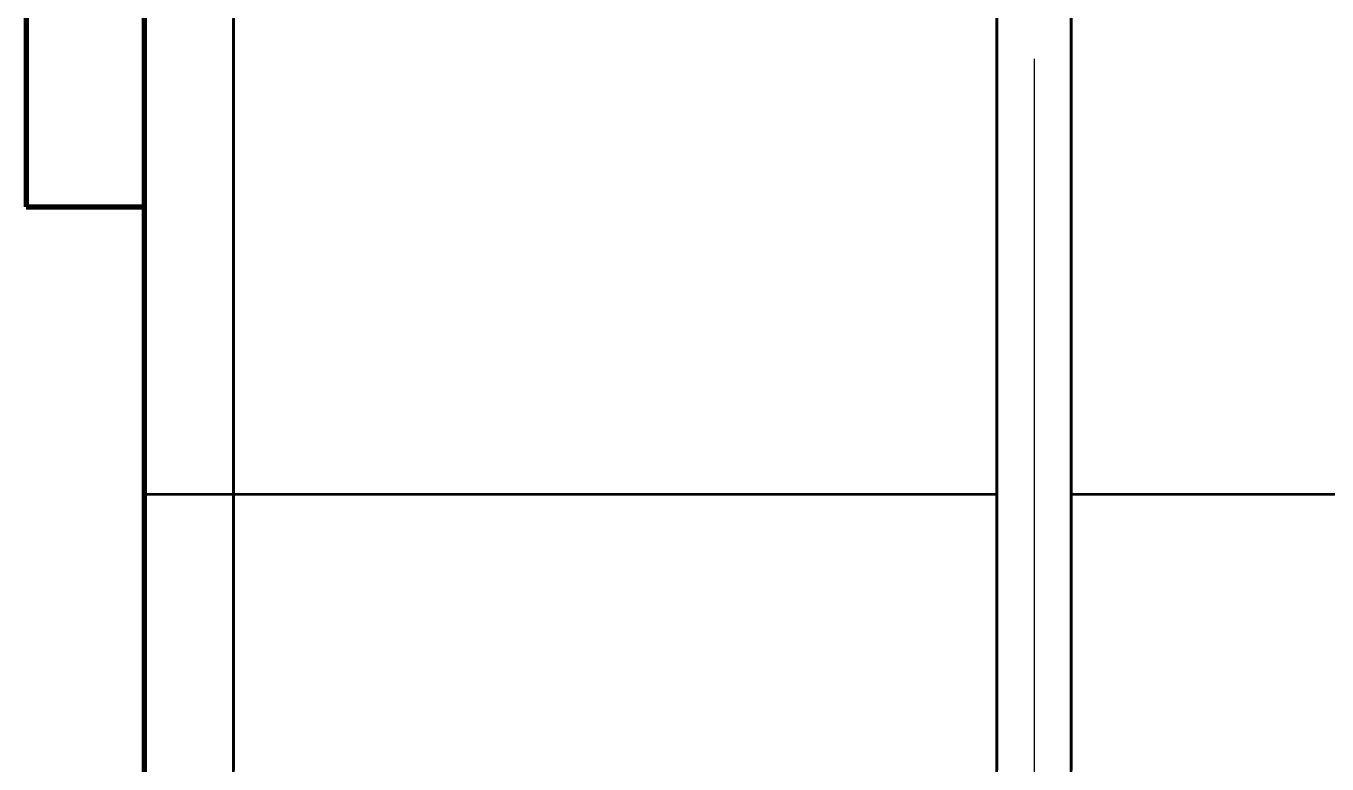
# Model space of a CAD drawing. Header units: millimetres. Extents: x 0 to 2382, y 0 to 420.
# Drawn here: x 138.391 to 142.779, y 116.412 to 118.901 of the extents above; entities that cross this region are included whole.
import ezdxf

# ---------------------------------------------------------------- set-up
doc = ezdxf.new("R2010")
doc.units = ezdxf.units.MM
doc.linetypes.add('IRAM-E-TRAZOS', pattern=[5, 4, -1])
for name, color, linetype, lineweight in [('01-VISIBLE', 7, 'CONTINUOUS', 70), ('02-OCULTA', 4, 'IRAM-E-TRAZOS', 35), ('04-COTA', 3, 'CONTINUOUS', 18)]:
    doc.layers.add(name, color=color, linetype=linetype, lineweight=lineweight)
doc.styles.add('ISO3098', font='isocpeur.ttf')
doc.dimstyles.new('FLAMA-IRAM', dxfattribs={"dimtxt": 3.5, "dimasz": 3.5, "dimexe": 2, "dimexo": 1.5, "dimgap": 1, "dimtad": 1, "dimdec": 1, "dimtxsty": 'ISO3098', "dimblk": 'IRAM_FLECHA', "dimblk1": 'IRAM_FLECHA', "dimblk2": 'IRAM_FLECHA', "dimcen": 2.5, "dimclrd": 256, "dimclre": 256, "dimclrt": 256, "dimazin": 3, "dimtfac": 1, "dimtmove": 0, "dimatfit": 3, "dimlwd": 18, "dimlwe": 18})

# ---------------------------------------------------------------- blocks, each defined once
blk = doc.blocks.new('IRAM_FLECHA')
blk.add_solid([(0, 0), (-1, 0.125), (-1, -0.125)])

msp = doc.modelspace()

# ---------------------------------------------------------------- linework, layer by layer
at = {"layer": '01-VISIBLE'}
msp.add_line((138.3909, 118.2906), (138.7909, 118.2906), dxfattribs=at)
for points in [[(138.7909, 116.3531), (138.7909, 116.4406), (138.7909, 116.5281), (138.7909, 116.6156), (138.7909, 116.7031), (138.7909, 116.7906), (138.7909, 116.8781), (138.7909, 116.9656), (138.7909, 117.0531), (138.7909, 117.1406), (138.7909, 117.2281), (138.7909, 117.3156), (138.7909, 117.4031), (138.7909, 117.4906), (138.7909, 117.5781), (138.7909, 117.6656), (138.7909, 117.7531), (138.7909, 117.8406), (138.7909, 117.9281), (138.7909, 118.0156), (138.7909, 118.1031), (138.7909, 118.1906), (138.7909, 118.2781), (138.7909, 118.3656), (138.7909, 118.4531), (138.7909, 118.5406), (138.7909, 118.6281), (138.7909, 118.7156), (138.7909, 118.8031), (138.7909, 118.8906), (138.7909, 118.9781)], [(138.3909, 118.9406), (138.3909, 118.8906), (138.3909, 118.8406), (138.3909, 118.7906), (138.3909, 118.7406), (138.3909, 118.6906), (138.3909, 118.6406), (138.3909, 118.5906), (138.3909, 118.5406), (138.3909, 118.4906), (138.3909, 118.4406), (138.3909, 118.3906), (138.3909, 118.3406), (138.3909, 118.2906)]]:
    msp.add_lwpolyline(points, dxfattribs=at)
at = {"layer": '02-OCULTA'}
for p, q in [((141.6659, 117.3206), (138.7909, 117.3206)), ((144.7909, 117.3206), (141.9159, 117.3206))]:
    msp.add_line(p, q, dxfattribs=at)
for points in [[(138.3909, 118.2906), (138.3909, 118.3406), (138.3909, 118.3906), (138.3909, 118.4406), (138.3909, 118.4906), (138.3909, 118.5406), (138.3909, 118.5906), (138.3909, 118.6406), (138.3909, 118.6906), (138.3909, 118.7406), (138.3909, 118.7906), (138.3909, 118.8406), (138.3909, 118.8906), (138.3909, 118.9406)], [(138.7909, 118.9406), (138.7909, 118.8906), (138.7909, 118.8406), (138.7909, 118.7906), (138.7909, 118.7406), (138.7909, 118.6906), (138.7909, 118.6406), (138.7909, 118.5906), (138.7909, 118.5406), (138.7909, 118.4906), (138.7909, 118.4406), (138.7909, 118.3906), (138.7909, 118.3406), (138.7909, 118.2906), (138.7909, 118.2406), (138.7909, 118.1906), (138.7909, 118.1406), (138.7909, 118.0906), (138.7909, 118.0406), (138.7909, 117.9906), (138.7909, 117.9406), (138.7909, 117.8906), (138.7909, 117.8406), (138.7909, 117.7906), (138.7909, 117.7406), (138.7909, 117.6906), (138.7909, 117.6406), (138.7909, 117.5906), (138.7909, 117.5406), (138.7909, 117.4906), (138.7909, 117.4406), (138.7909, 117.3906), (138.7909, 117.3406), (138.7909, 117.2906), (138.7909, 117.2406), (138.7909, 117.1906), (138.7909, 117.1406), (138.7909, 117.0906), (138.7909, 117.0406), (138.7909, 116.9906), (138.7909, 116.9406), (138.7909, 116.8906), (138.7909, 116.8406), (138.7909, 116.7906), (138.7909, 116.7406), (138.7909, 116.6906), (138.7909, 116.6406), (138.7909, 116.5906), (138.7909, 116.5406), (138.7909, 116.4906), (138.7909, 116.4406), (138.7909, 116.3906)], [(138.7909, 118.9406), (138.7909, 118.8906), (138.7909, 118.8406), (138.7909, 118.7906), (138.7909, 118.7406), (138.7909, 118.6906), (138.7909, 118.6406), (138.7909, 118.5906), (138.7909, 118.5406), (138.7909, 118.4906), (138.7909, 118.4406), (138.7909, 118.3906), (138.7909, 118.3406), (138.7909, 118.2906), (138.7909, 118.2406), (138.7909, 118.1906), (138.7909, 118.1406), (138.7909, 118.0906), (138.7909, 118.0406), (138.7909, 117.9906), (138.7909, 117.9406), (138.7909, 117.8906), (138.7909, 117.8406), (138.7909, 117.7906), (138.7909, 117.7406), (138.7909, 117.6906), (138.7909, 117.6406), (138.7909, 117.5906), (138.7909, 117.5406), (138.7909, 117.4906), (138.7909, 117.4406), (138.7909, 117.3906), (138.7909, 117.3406), (138.7909, 117.2906), (138.7909, 117.2406), (138.7909, 117.1906), (138.7909, 117.1406), (138.7909, 117.0906), (138.7909, 117.0406), (138.7909, 116.9906), (138.7909, 116.9406), (138.7909, 116.8906), (138.7909, 116.8406), (138.7909, 116.7906), (138.7909, 116.7406), (138.7909, 116.6906), (138.7909, 116.6406), (138.7909, 116.5906), (138.7909, 116.5406), (138.7909, 116.4906), (138.7909, 116.4406), (138.7909, 116.3906)], [(138.7909, 118.9406), (138.7909, 118.8906), (138.7909, 118.8406), (138.7909, 118.7906), (138.7909, 118.7406), (138.7909, 118.6906), (138.7909, 118.6406), (138.7909, 118.5906), (138.7909, 118.5406), (138.7909, 118.4906), (138.7909, 118.4406), (138.7909, 118.3906), (138.7909, 118.3406), (138.7909, 118.2906)], [(138.7909, 118.2906), (138.7909, 118.3406), (138.7909, 118.3906), (138.7909, 118.4406), (138.7909, 118.4906), (138.7909, 118.5406), (138.7909, 118.5906), (138.7909, 118.6406), (138.7909, 118.6906), (138.7909, 118.7406), (138.7909, 118.7906), (138.7909, 118.8406), (138.7909, 118.8906), (138.7909, 118.9406)], [(138.7909, 118.9315), (138.7909, 118.8811), (138.7909, 118.8308), (138.7909, 118.7805), (138.7909, 118.7301), (138.7909, 118.6798), (138.7909, 118.6294), (138.7909, 118.5791), (138.7909, 118.5288), (138.7909, 118.4784), (138.7909, 118.4281), (138.7909, 118.3778), (138.7909, 118.3274), (138.7909, 118.2771), (138.7909, 118.2267), (138.7909, 118.1764), (138.7909, 118.1261), (138.7909, 118.0757), (138.7909, 118.0254), (138.7909, 117.975), (138.7909, 117.9247), (138.7909, 117.8744), (138.7909, 117.824), (138.7909, 117.7737), (138.7909, 117.7233), (138.7909, 117.673), (138.7909, 117.6227), (138.7909, 117.5723), (138.7909, 117.522), (138.7909, 117.4716), (138.7909, 117.4213), (138.7909, 117.371), (138.7909, 117.3206)], [(138.7909, 117.3206), (138.7909, 117.371), (138.7909, 117.4213), (138.7909, 117.4716), (138.7909, 117.522), (138.7909, 117.5723), (138.7909, 117.6227), (138.7909, 117.673), (138.7909, 117.7233), (138.7909, 117.7737), (138.7909, 117.824), (138.7909, 117.8744), (138.7909, 117.9247), (138.7909, 117.975), (138.7909, 118.0254), (138.7909, 118.0757), (138.7909, 118.1261), (138.7909, 118.1764), (138.7909, 118.2267), (138.7909, 118.2771), (138.7909, 118.3274), (138.7909, 118.3778), (138.7909, 118.4281), (138.7909, 118.4784), (138.7909, 118.5288), (138.7909, 118.5791), (138.7909, 118.6294), (138.7909, 118.6798), (138.7909, 118.7301), (138.7909, 118.7805), (138.7909, 118.8308), (138.7909, 118.8811), (138.7909, 118.9315)], [(139.0909, 118.9406), (139.0909, 118.8906), (139.0909, 118.8406), (139.0909, 118.7906), (139.0909, 118.7406), (139.0909, 118.6906), (139.0909, 118.6406), (139.0909, 118.5906), (139.0909, 118.5406), (139.0909, 118.4906), (139.0909, 118.4406), (139.0909, 118.3906), (139.0909, 118.3406), (139.0909, 118.2906), (139.0909, 118.2406), (139.0909, 118.1906), (139.0909, 118.1406), (139.0909, 118.0906), (139.0909, 118.0406), (139.0909, 117.9906), (139.0909, 117.9406), (139.0909, 117.8906), (139.0909, 117.8406), (139.0909, 117.7906), (139.0909, 117.7406), (139.0909, 117.6906), (139.0909, 117.6406), (139.0909, 117.5906), (139.0909, 117.5406), (139.0909, 117.4906), (139.0909, 117.4406), (139.0909, 117.3906), (139.0909, 117.3406), (139.0909, 117.2906), (139.0909, 117.2406), (139.0909, 117.1906), (139.0909, 117.1406), (139.0909, 117.0906), (139.0909, 117.0406), (139.0909, 116.9906), (139.0909, 116.9406), (139.0909, 116.8906), (139.0909, 116.8406), (139.0909, 116.7906), (139.0909, 116.7406), (139.0909, 116.6906), (139.0909, 116.6406), (139.0909, 116.5906), (139.0909, 116.5406), (139.0909, 116.4906), (139.0909, 116.4406), (139.0909, 116.3906)], [(139.0909, 118.9406), (139.0909, 118.8906), (139.0909, 118.8406), (139.0909, 118.7906), (139.0909, 118.7406), (139.0909, 118.6906), (139.0909, 118.6406), (139.0909, 118.5906), (139.0909, 118.5406), (139.0909, 118.4906), (139.0909, 118.4406), (139.0909, 118.3906), (139.0909, 118.3406), (139.0909, 118.2906), (139.0909, 118.2406), (139.0909, 118.1906), (139.0909, 118.1406), (139.0909, 118.0906), (139.0909, 118.0406), (139.0909, 117.9906), (139.0909, 117.9406), (139.0909, 117.8906), (139.0909, 117.8406), (139.0909, 117.7906), (139.0909, 117.7406), (139.0909, 117.6906), (139.0909, 117.6406), (139.0909, 117.5906), (139.0909, 117.5406), (139.0909, 117.4906), (139.0909, 117.4406), (139.0909, 117.3906), (139.0909, 117.3406), (139.0909, 117.2906), (139.0909, 117.2406), (139.0909, 117.1906), (139.0909, 117.1406), (139.0909, 117.0906), (139.0909, 117.0406), (139.0909, 116.9906), (139.0909, 116.9406), (139.0909, 116.8906), (139.0909, 116.8406), (139.0909, 116.7906), (139.0909, 116.7406), (139.0909, 116.6906), (139.0909, 116.6406), (139.0909, 116.5906), (139.0909, 116.5406), (139.0909, 116.4906), (139.0909, 116.4406), (139.0909, 116.3906)], [(139.0909, 116.3846), (139.0909, 116.4466), (139.0909, 116.5086), (139.0909, 116.5706), (139.0909, 116.6326), (139.0909, 116.6946), (139.0909, 116.7566), (139.0909, 116.8186), (139.0909, 116.8806), (139.0909, 116.9426), (139.0909, 117.0046), (139.0909, 117.0666), (139.0909, 117.1286), (139.0909, 117.1906), (139.0909, 117.2526), (139.0909, 117.3146), (139.0909, 117.3766), (139.0909, 117.4386), (139.0909, 117.5006), (139.0909, 117.5626), (139.0909, 117.6246), (139.0909, 117.6866), (139.0909, 117.7486), (139.0909, 117.8106), (139.0909, 117.8726), (139.0909, 117.9346), (139.0909, 117.9966), (139.0909, 118.0586), (139.0909, 118.1206), (139.0909, 118.1826), (139.0909, 118.2446), (139.0909, 118.3066), (139.0909, 118.3686), (139.0909, 118.4306), (139.0909, 118.4926), (139.0909, 118.5546), (139.0909, 118.6166), (139.0909, 118.6786), (139.0909, 118.7406), (139.0909, 118.8026), (139.0909, 118.8646), (139.0909, 118.9266)], [(141.6659, 118.9406), (141.6659, 118.8906), (141.6659, 118.8406), (141.6659, 118.7906), (141.6659, 118.7406), (141.6659, 118.6906), (141.6659, 118.6406), (141.6659, 118.5906), (141.6659, 118.5406), (141.6659, 118.4906), (141.6659, 118.4406), (141.6659, 118.3906), (141.6659, 118.3406), (141.6659, 118.2906), (141.6659, 118.2406), (141.6659, 118.1906), (141.6659, 118.1406), (141.6659, 118.0906), (141.6659, 118.0406), (141.6659, 117.9906), (141.6659, 117.9406), (141.6659, 117.8906), (141.6659, 117.8406), (141.6659, 117.7906), (141.6659, 117.7406), (141.6659, 117.6906), (141.6659, 117.6406), (141.6659, 117.5906), (141.6659, 117.5406), (141.6659, 117.4906), (141.6659, 117.4406), (141.6659, 117.3906), (141.6659, 117.3406), (141.6659, 117.2906), (141.6659, 117.2406), (141.6659, 117.1906), (141.6659, 117.1406), (141.6659, 117.0906), (141.6659, 117.0406), (141.6659, 116.9906), (141.6659, 116.9406), (141.6659, 116.8906), (141.6659, 116.8406), (141.6659, 116.7906), (141.6659, 116.7406), (141.6659, 116.6906), (141.6659, 116.6406), (141.6659, 116.5906), (141.6659, 116.5406), (141.6659, 116.4906), (141.6659, 116.4406), (141.6659, 116.3906)], [(141.6659, 118.9315), (141.6659, 118.8811), (141.6659, 118.8308), (141.6659, 118.7805), (141.6659, 118.7301), (141.6659, 118.6798), (141.6659, 118.6294), (141.6659, 118.5791), (141.6659, 118.5288), (141.6659, 118.4784), (141.6659, 118.4281), (141.6659, 118.3778), (141.6659, 118.3274), (141.6659, 118.2771), (141.6659, 118.2267), (141.6659, 118.1764), (141.6659, 118.1261), (141.6659, 118.0757), (141.6659, 118.0254), (141.6659, 117.975), (141.6659, 117.9247), (141.6659, 117.8744), (141.6659, 117.824), (141.6659, 117.7737), (141.6659, 117.7233), (141.6659, 117.673), (141.6659, 117.6227), (141.6659, 117.5723), (141.6659, 117.522), (141.6659, 117.4716), (141.6659, 117.4213), (141.6659, 117.371), (141.6659, 117.3206)], [(141.6659, 117.3206), (141.6659, 117.371), (141.6659, 117.4213), (141.6659, 117.4716), (141.6659, 117.522), (141.6659, 117.5723), (141.6659, 117.6227), (141.6659, 117.673), (141.6659, 117.7233), (141.6659, 117.7737), (141.6659, 117.824), (141.6659, 117.8744), (141.6659, 117.9247), (141.6659, 117.975), (141.6659, 118.0254), (141.6659, 118.0757), (141.6659, 118.1261), (141.6659, 118.1764), (141.6659, 118.2267), (141.6659, 118.2771), (141.6659, 118.3274), (141.6659, 118.3778), (141.6659, 118.4281), (141.6659, 118.4784), (141.6659, 118.5288), (141.6659, 118.5791), (141.6659, 118.6294), (141.6659, 118.6798), (141.6659, 118.7301), (141.6659, 118.7805), (141.6659, 118.8308), (141.6659, 118.8811), (141.6659, 118.9315)], [(141.6659, 116.3846), (141.6659, 116.4466), (141.6659, 116.5086), (141.6659, 116.5706), (141.6659, 116.6326), (141.6659, 116.6946), (141.6659, 116.7566), (141.6659, 116.8186), (141.6659, 116.8806), (141.6659, 116.9426), (141.6659, 117.0046), (141.6659, 117.0666), (141.6659, 117.1286), (141.6659, 117.1906), (141.6659, 117.2526), (141.6659, 117.3146), (141.6659, 117.3766), (141.6659, 117.4386), (141.6659, 117.5006), (141.6659, 117.5626), (141.6659, 117.6246), (141.6659, 117.6866), (141.6659, 117.7486), (141.6659, 117.8106), (141.6659, 117.8726), (141.6659, 117.9346), (141.6659, 117.9966), (141.6659, 118.0586), (141.6659, 118.1206), (141.6659, 118.1826), (141.6659, 118.2446), (141.6659, 118.3066), (141.6659, 118.3686), (141.6659, 118.4306), (141.6659, 118.4926), (141.6659, 118.5546), (141.6659, 118.6166), (141.6659, 118.6786), (141.6659, 118.7406), (141.6659, 118.8026), (141.6659, 118.8646), (141.6659, 118.9266)], [(141.9159, 118.9406), (141.9159, 118.8906), (141.9159, 118.8406), (141.9159, 118.7906), (141.9159, 118.7406), (141.9159, 118.6906), (141.9159, 118.6406), (141.9159, 118.5906), (141.9159, 118.5406), (141.9159, 118.4906), (141.9159, 118.4406), (141.9159, 118.3906), (141.9159, 118.3406), (141.9159, 118.2906), (141.9159, 118.2406), (141.9159, 118.1906), (141.9159, 118.1406), (141.9159, 118.0906), (141.9159, 118.0406), (141.9159, 117.9906), (141.9159, 117.9406), (141.9159, 117.8906), (141.9159, 117.8406), (141.9159, 117.7906), (141.9159, 117.7406), (141.9159, 117.6906), (141.9159, 117.6406), (141.9159, 117.5906), (141.9159, 117.5406), (141.9159, 117.4906), (141.9159, 117.4406), (141.9159, 117.3906), (141.9159, 117.3406), (141.9159, 117.2906), (141.9159, 117.2406), (141.9159, 117.1906), (141.9159, 117.1406), (141.9159, 117.0906), (141.9159, 117.0406), (141.9159, 116.9906), (141.9159, 116.9406), (141.9159, 116.8906), (141.9159, 116.8406), (141.9159, 116.7906), (141.9159, 116.7406), (141.9159, 116.6906), (141.9159, 116.6406), (141.9159, 116.5906), (141.9159, 116.5406), (141.9159, 116.4906), (141.9159, 116.4406), (141.9159, 116.3906)], [(141.9159, 118.9315), (141.9159, 118.8811), (141.9159, 118.8308), (141.9159, 118.7805), (141.9159, 118.7301), (141.9159, 118.6798), (141.9159, 118.6294), (141.9159, 118.5791), (141.9159, 118.5288), (141.9159, 118.4784), (141.9159, 118.4281), (141.9159, 118.3778), (141.9159, 118.3274), (141.9159, 118.2771), (141.9159, 118.2267), (141.9159, 118.1764), (141.9159, 118.1261), (141.9159, 118.0757), (141.9159, 118.0254), (141.9159, 117.975), (141.9159, 117.9247), (141.9159, 117.8744), (141.9159, 117.824), (141.9159, 117.7737), (141.9159, 117.7233), (141.9159, 117.673), (141.9159, 117.6227), (141.9159, 117.5723), (141.9159, 117.522), (141.9159, 117.4716), (141.9159, 117.4213), (141.9159, 117.371), (141.9159, 117.3206)], [(141.9159, 117.3206), (141.9159, 117.371), (141.9159, 117.4213), (141.9159, 117.4716), (141.9159, 117.522), (141.9159, 117.5723), (141.9159, 117.6227), (141.9159, 117.673), (141.9159, 117.7233), (141.9159, 117.7737), (141.9159, 117.824), (141.9159, 117.8744), (141.9159, 117.9247), (141.9159, 117.975), (141.9159, 118.0254), (141.9159, 118.0757), (141.9159, 118.1261), (141.9159, 118.1764), (141.9159, 118.2267), (141.9159, 118.2771), (141.9159, 118.3274), (141.9159, 118.3778), (141.9159, 118.4281), (141.9159, 118.4784), (141.9159, 118.5288), (141.9159, 118.5791), (141.9159, 118.6294), (141.9159, 118.6798), (141.9159, 118.7301), (141.9159, 118.7805), (141.9159, 118.8308), (141.9159, 118.8811), (141.9159, 118.9315)], [(141.9159, 116.3846), (141.9159, 116.4466), (141.9159, 116.5086), (141.9159, 116.5706), (141.9159, 116.6326), (141.9159, 116.6946), (141.9159, 116.7566), (141.9159, 116.8186), (141.9159, 116.8806), (141.9159, 116.9426), (141.9159, 117.0046), (141.9159, 117.0666), (141.9159, 117.1286), (141.9159, 117.1906), (141.9159, 117.2526), (141.9159, 117.3146), (141.9159, 117.3766), (141.9159, 117.4386), (141.9159, 117.5006), (141.9159, 117.5626), (141.9159, 117.6246), (141.9159, 117.6866), (141.9159, 117.7486), (141.9159, 117.8106), (141.9159, 117.8726), (141.9159, 117.9346), (141.9159, 117.9966), (141.9159, 118.0586), (141.9159, 118.1206), (141.9159, 118.1826), (141.9159, 118.2446), (141.9159, 118.3066), (141.9159, 118.3686), (141.9159, 118.4306), (141.9159, 118.4926), (141.9159, 118.5546), (141.9159, 118.6166), (141.9159, 118.6786), (141.9159, 118.7406), (141.9159, 118.8026), (141.9159, 118.8646), (141.9159, 118.9266)], [(138.7909, 116.3846), (138.7909, 116.4476), (138.7909, 116.5106), (138.7909, 116.5736), (138.7909, 116.6366), (138.7909, 116.6996), (138.7909, 116.7626), (138.7909, 116.8256), (138.7909, 116.8886), (138.7909, 116.9516), (138.7909, 117.0146), (138.7909, 117.0776), (138.7909, 117.1406), (138.7909, 117.2036), (138.7909, 117.2666), (138.7909, 117.3296), (138.7909, 117.3926), (138.7909, 117.4556), (138.7909, 117.5186), (138.7909, 117.5816), (138.7909, 117.6446), (138.7909, 117.7076), (138.7909, 117.7706), (138.7909, 117.8336), (138.7909, 117.8966), (138.7909, 117.9596), (138.7909, 118.0226), (138.7909, 118.0856), (138.7909, 118.1486), (138.7909, 118.2116), (138.7909, 118.2746), (138.7909, 118.3376), (138.7909, 118.4006), (138.7909, 118.4636), (138.7909, 118.5266), (138.7909, 118.5896), (138.7909, 118.6526), (138.7909, 118.7156), (138.7909, 118.7786), (138.7909, 118.8416), (138.7909, 118.9046)], [(139.0909, 116.3846), (139.0909, 116.4476), (139.0909, 116.5106), (139.0909, 116.5736), (139.0909, 116.6366), (139.0909, 116.6996), (139.0909, 116.7626), (139.0909, 116.8256), (139.0909, 116.8886), (139.0909, 116.9516), (139.0909, 117.0146), (139.0909, 117.0776), (139.0909, 117.1406), (139.0909, 117.2036), (139.0909, 117.2666), (139.0909, 117.3296), (139.0909, 117.3926), (139.0909, 117.4556), (139.0909, 117.5186), (139.0909, 117.5816), (139.0909, 117.6446), (139.0909, 117.7076), (139.0909, 117.7706), (139.0909, 117.8336), (139.0909, 117.8966), (139.0909, 117.9596), (139.0909, 118.0226), (139.0909, 118.0856), (139.0909, 118.1486), (139.0909, 118.2116), (139.0909, 118.2746), (139.0909, 118.3376), (139.0909, 118.4006), (139.0909, 118.4636), (139.0909, 118.5266), (139.0909, 118.5896), (139.0909, 118.6526), (139.0909, 118.7156), (139.0909, 118.7786), (139.0909, 118.8416), (139.0909, 118.9046)]]:
    msp.add_lwpolyline(points, dxfattribs=at)

# ---------------------------------------------------------------- dimensions: what is measured, and where the dimension line sits
at = {"layer": '04-COTA'}
msp.add_linear_dim(base=(141.7909, 83.7906), p1=(141.7909, 120.2906), p2=(181.7909, 120.2906), dimstyle='FLAMA-IRAM', override={"dimlfac": 10, "dimpost": 'trocha <>'}, dxfattribs=at).render()

doc.saveas('drawing.dxf')
